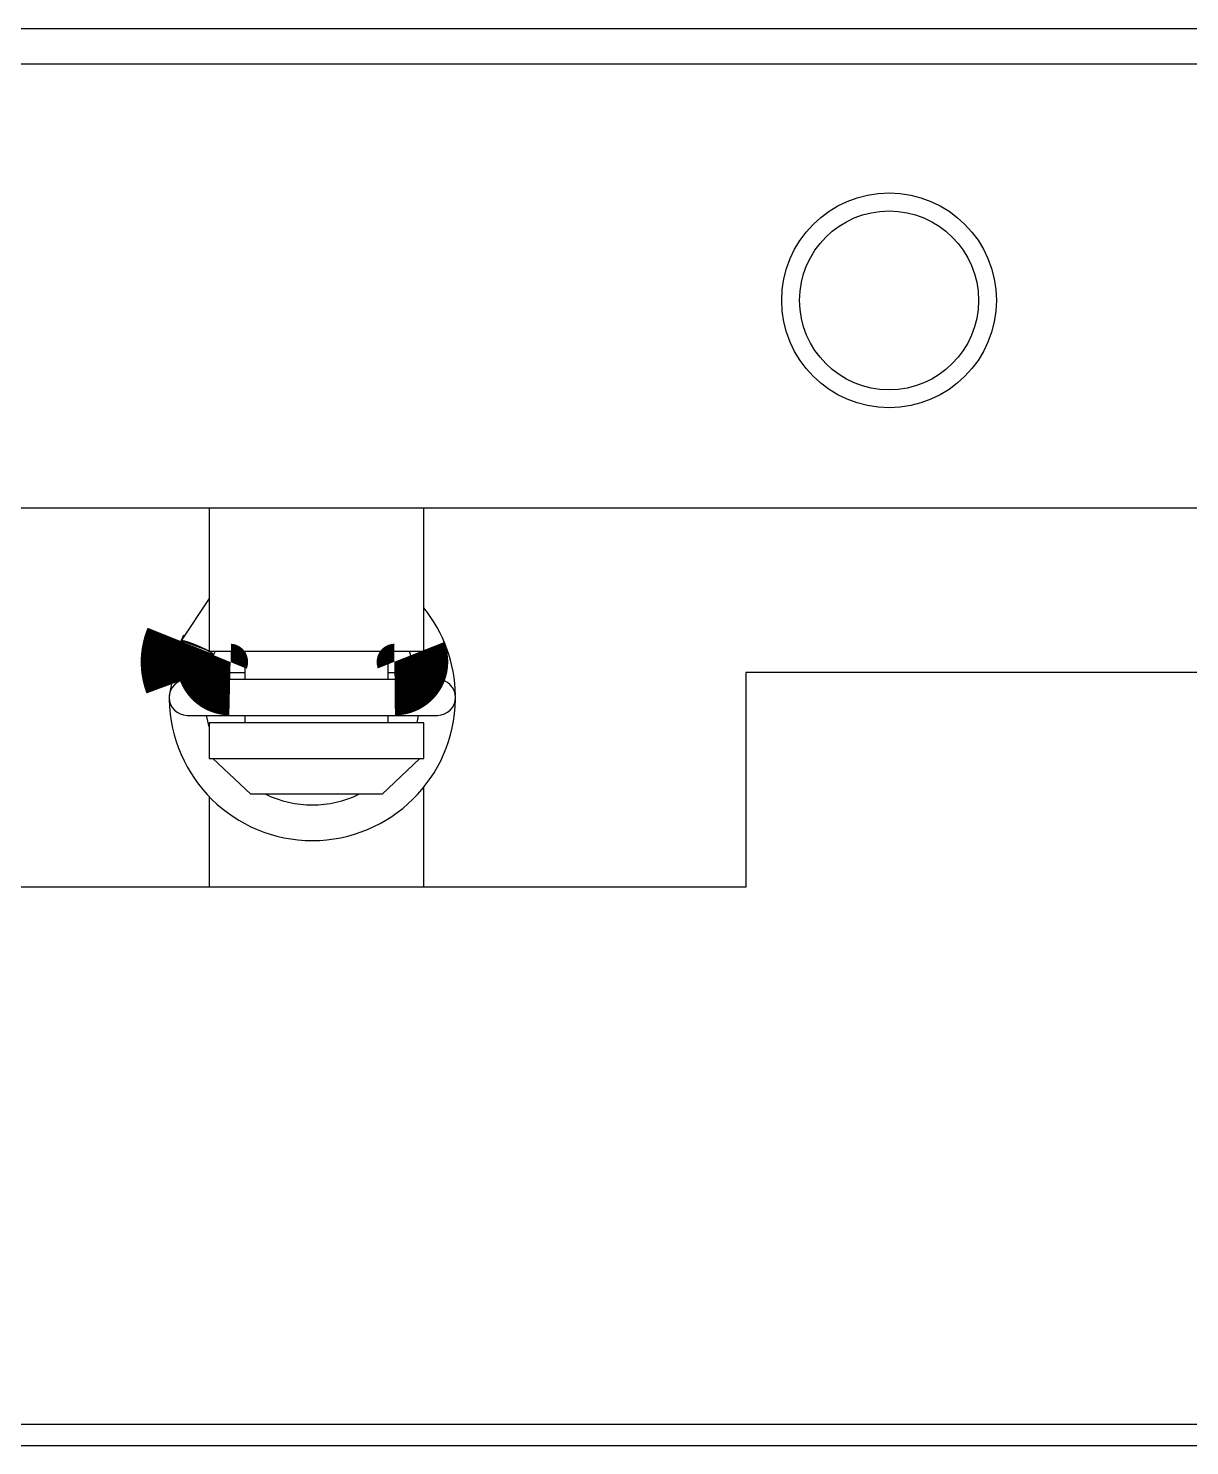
# Model space of a CAD drawing. Extents: x 81 to 428, y 71 to 335.
# Drawn here: x 319.66 to 335.88, y 105.99 to 125.79 of the extents above; entities that cross this region are included whole.
import ezdxf

# ---------------------------------------------------------------- set-up
doc = ezdxf.new("R2010")
doc.units = 0
doc.layers.get('0').update_dxf_attribs({"linetype": 'CONTINUOUS'})

msp = doc.modelspace()

# ---------------------------------------------------------------- linework, layer by layer
at = {"color": 7, "linetype": 'CONTINUOUS'}
for p, q in [((294.1818927940747, 125.7883247180195), (353.1818927940747, 125.7883247180195)), ((352.6818927940747, 125.2883247180196), (294.6818927940747, 125.2883247180196)), ((304.6818927940747, 119.0883247180195), (342.6818927940747, 119.0883247180195)), ((322.1818927940747, 119.0883247180195), (322.1818927940747, 117.0883247180195)), ((325.1818927940747, 117.0883247180195), (325.1818927940747, 119.0883247180195)), ((322.1818857940748, 117.8236227180196), (321.7875557940747, 117.2278947180195)), ((321.8247057940746, 117.3094787180195), (321.7904417940747, 117.2345607180195)), ((321.7914847940746, 117.2370027180196), (322.1848157940747, 117.0926697180195)), ((325.4625397940746, 117.2264297180195), (325.4624437940747, 117.2263897180195)), ((325.4627397940747, 117.2265147180196), (325.4625927940746, 117.2264527180196)), ((325.4635817940747, 117.2268687180195), (325.4627917940747, 117.2265367180196)), ((325.4631427940747, 117.2244037180196), (325.4635817940747, 117.2268687180195)), ((325.4808747940746, 117.1832567180196), (325.4632567940747, 117.2284067180195)), ((321.7649477940747, 117.1726977180196), (321.6264227940746, 116.4702047180196)), ((322.1818927940747, 117.0883247180195), (325.1818927940747, 117.0883247180195)), ((322.1848157940747, 117.0926697180195), (322.2491257940746, 117.0411577180196)), ((322.2451897940747, 117.0320617180196), (322.2707757940747, 117.0884307180195)), ((322.6818927940747, 117.0883247180195), (322.6818927940747, 116.6906987180196)), ((324.6818927940747, 116.6906987180196), (324.6818927940747, 117.0883247180195)), ((324.9787847940747, 117.0884337180196), (325.1050067940747, 116.6907077180195)), ((325.0033147940746, 117.0330877180196), (325.0045377940748, 117.0302217180196)), ((325.4825857940748, 117.1783537180195), (325.4808747940746, 117.1832567180196)), ((325.4834947940747, 117.1757057180196), (325.4825857940748, 117.1783537180195)), ((325.4843907940747, 117.1730617180195), (325.4834947940747, 117.1757057180196)), ((325.4849917940747, 117.1712697180196), (325.4843907940747, 117.1730617180195)), ((325.4854677940747, 117.1698377180195), (325.4849917940747, 117.1712697180196)), ((325.4858017940747, 117.1688277180195), (325.4854677940747, 117.1698377180195)), ((325.4862967940746, 117.1673257180195), (325.4858017940747, 117.1688277180195)), ((325.4866437940747, 117.1662617180196), (325.4862967940746, 117.1673257180195)), ((325.4869717940747, 117.1652557180195), (325.4866437940747, 117.1662617180196)), ((325.3749107940747, 116.6906987180196), (321.8749107940747, 116.6906987180196)), ((322.2770227940746, 116.7883247180195), (322.6818927940747, 116.7883247180195)), ((322.6818927940747, 116.7883247180195), (322.6818927940747, 116.6906987180196)), ((324.6818927940747, 116.7883247180195), (324.9727907940747, 116.7883247180195)), ((324.6818927940747, 116.6906987180196), (324.6818927940747, 116.7883247180195)), ((329.6818927940747, 116.7883247180195), (329.6818927940747, 113.7883247180196)), ((336.1818927940747, 116.7883247180195), (329.6818927940747, 116.7883247180195)), ((321.8749107940747, 116.1906987180196), (325.3749107940747, 116.1906987180196)), ((322.1814987940746, 116.0294657180195), (322.1448397940746, 116.1906707180196)), ((322.1818927940747, 116.0883247180196), (322.1818927940747, 115.5883247180196)), ((325.1818927940747, 116.0883247180196), (322.1818927940747, 116.0883247180196)), ((322.6818927940747, 116.1906987180196), (322.6818927940747, 116.0883247180196)), ((322.6818927940747, 116.1906987180196), (322.6818927940747, 116.0883247180196)), ((324.6818927940747, 116.0883247180196), (324.6818927940747, 116.1906987180196)), ((324.6818927940747, 116.0883247180196), (324.6818927940747, 116.1906987180196)), ((325.1047347940748, 116.1906837180195), (325.0837877940746, 116.0882247180196)), ((325.1818927940747, 115.5883247180196), (325.1818927940747, 116.0883247180196)), ((322.1818927940747, 115.5883247180196), (322.2362097940747, 115.5883247180196)), ((322.7653777940747, 115.0883247180196), (322.2362097940747, 115.5883247180196)), ((322.2362097940747, 115.5883247180196), (325.1275757940746, 115.5883247180196)), ((325.1275757940746, 115.5883247180196), (324.5984077940747, 115.0883247180196)), ((325.1275757940746, 115.5883247180196), (325.1818927940747, 115.5883247180196)), ((322.1818927940747, 115.0587067180195), (322.1818927940747, 113.7883247180196)), ((324.5984077940747, 115.0883247180196), (322.7653777940747, 115.0883247180196)), ((325.1818927940747, 113.7883247180196), (325.1818927940747, 115.1882457180195)), ((322.6068927940747, 113.7883247180196), (317.6818927940747, 113.7883247180196)), ((324.7568927940746, 113.7883247180196), (322.6068927940747, 113.7883247180196)), ((329.6818927940747, 113.7883247180196), (324.7568927940746, 113.7883247180196)), ((294.6818927940747, 106.2883247180195), (352.6818927940747, 106.2883247180195)), ((303.6818927940747, 105.9883247180195), (343.6818927940747, 105.9883247180195))]:
    msp.add_line(p, q, dxfattribs=at)
at = {"color": 7, "linetype": 'CONTINUOUS', "const_width": 1}
for points in [[(321.7865647940747, 117.2284067180195), (321.7735117940747, 117.1958247180195), (321.7614217940746, 117.1608077180195), (321.7510967940747, 117.1252397180196), (321.7425617940746, 117.0892097180196), (321.7358377940747, 117.0528077180196), (321.7309407940746, 117.0161217180196), (321.7278807940747, 116.9792417180195), (321.7266657940746, 116.9422577180196), (321.7272987940747, 116.9052607180196), (321.7297777940747, 116.8683407180195), (321.7340967940746, 116.8315887180195), (321.7402447940747, 116.7950927180195), (321.7482067940746, 116.7589437180196), (321.7579647940747, 116.7232287180196), (321.7694937940747, 116.6880357180196), (321.7760657940747, 116.6702677180196)], [(322.4767577940746, 116.6906987180196), (322.4651747940746, 116.6909677180196), (322.4529777940746, 116.6918237180196), (322.4408367940746, 116.6932637180196), (322.4287797940748, 116.6952847180195), (322.4168347940746, 116.6978837180195), (322.4050277940747, 116.7010547180196), (322.3933867940746, 116.7047917180196), (322.3819367940746, 116.7090867180196), (322.3707067940746, 116.7139307180196), (322.3597207940747, 116.7193157180196), (322.3490057940746, 116.7252287180196), (322.3385867940746, 116.7316597180195), (322.3284887940746, 116.7385957180195), (322.3187377940747, 116.7460207180196), (322.3093567940746, 116.7539217180195), (322.3003717940747, 116.7622807180195), (322.2918037940747, 116.7710797180196), (322.2836767940747, 116.7803007180196), (322.2760127940746, 116.7899227180196), (322.2688327940746, 116.7999237180195), (322.2621567940747, 116.8102817180195), (322.2560057940747, 116.8209727180196), (322.2503967940746, 116.8319707180196), (322.2453467940746, 116.8432497180196), (322.2408727940746, 116.8547797180196), (322.2369887940746, 116.8665337180196), (322.2337077940746, 116.8784817180196), (322.2310397940747, 116.8905907180195), (322.2289957940747, 116.9028297180195), (322.2275827940746, 116.9151647180195), (322.2268067940747, 116.9275637180196), (322.2266697940747, 116.9399907180195), (322.2271737940746, 116.9524137180196), (322.2283177940747, 116.9647957180196), (322.2300987940747, 116.9771047180196), (322.2325117940747, 116.9893047180196), (322.2355497940746, 117.0013627180196), (322.2392017940746, 117.0132457180196), (322.2434567940747, 117.0249217180195), (322.2461807940746, 117.0315507180196)], [(325.0036397940748, 117.0315507180196), (325.0083617940747, 117.0196707180195), (325.0123337940747, 117.0079357180195), (325.0157027940746, 116.9960047180196), (325.0184567940747, 116.9839067180195), (325.0205877940747, 116.9716757180196), (325.0220867940747, 116.9593437180195), (325.0229487940746, 116.9469457180196), (325.0231697940746, 116.9345157180196), (325.0227507940746, 116.9220877180195), (325.0216907940747, 116.9096967180196), (325.0199937940747, 116.8973767180196), (325.0176647940747, 116.8851617180196), (325.0147127940747, 116.8730847180196), (325.0111447940747, 116.8611797180195), (325.0069747940747, 116.8494777180196), (325.0022137940746, 116.8380107180196), (324.9968777940746, 116.8268077180195), (324.9909837940748, 116.8158967180195), (324.9845497940747, 116.8053077180196), (324.9775937940747, 116.7950637180195), (324.9701377940746, 116.7851907180196), (324.9622027940746, 116.7757127180196), (324.9538107940746, 116.7666507180196), (324.9449847940746, 116.7580237180195), (324.9357507940747, 116.7498537180196), (324.9261307940747, 116.7421557180196), (324.9161517940747, 116.7349467180196), (324.9058387940747, 116.7282417180196), (324.8952177940747, 116.7220547180196), (324.8843147940748, 116.7163977180196), (324.8731567940746, 116.7112807180195), (324.8617707940746, 116.7067147180196), (324.8501837940747, 116.7027087180195), (324.8384227940746, 116.6992687180195), (324.8265147940748, 116.6964017180196), (324.8144877940747, 116.6941127180195), (324.8023687940747, 116.6924057180195), (324.7901857940747, 116.6912837180196), (324.7779667940746, 116.6907487180196), (324.7730637940747, 116.6906987180196)]]:
    msp.add_lwpolyline(points, dxfattribs=at)
at = {"color": 7, "linetype": 'CONTINUOUS'}
for points in [[(322.247, 117.0329999999999, 0), (322.2459999999999, 117.0339999999999, 0), (322.2459999999999, 117.035, 0), (322.2459999999999, 117.036, 0), (322.245, 117.037, 0), (322.245, 117.0379999999999, 0), (322.244, 117.039, 0), (322.243, 117.04, 0), (322.242, 117.0409999999999, 0), (322.2409999999999, 117.0429999999999, 0), (322.24, 117.0439999999999, 0), (322.238, 117.046, 0), (322.237, 117.047, 0), (322.235, 117.0479999999999, 0), (322.2329999999999, 117.05, 0), (322.231, 117.052, 0), (322.229, 117.053, 0), (322.227, 117.055, 0), (322.225, 117.057, 0), (322.222, 117.0579999999999, 0), (322.22, 117.06, 0), (322.2169999999999, 117.062, 0), (322.214, 117.0639999999999, 0), (322.211, 117.066, 0), (322.2079999999999, 117.0679999999999, 0), (322.2049999999999, 117.0699999999999, 0), (322.202, 117.0719999999999, 0), (322.1979999999999, 117.074, 0), (322.195, 117.076, 0), (322.1909999999999, 117.0779999999999, 0), (322.187, 117.081, 0), (322.184, 117.083, 0), (322.1799999999999, 117.0849999999999, 0), (322.1759999999999, 117.087, 0), (322.172, 117.09, 0), (322.167, 117.092, 0), (322.163, 117.0939999999999, 0), (322.1589999999999, 117.097, 0), (322.154, 117.0989999999999, 0), (322.1499999999999, 117.102, 0), (322.1449999999999, 117.104, 0), (322.14, 117.106, 0), (322.135, 117.1089999999999, 0), (322.1309999999999, 117.111, 0), (322.126, 117.1139999999999, 0), (322.1209999999999, 117.1159999999999, 0), (322.1159999999999, 117.1189999999999, 0), (322.11, 117.121, 0), (322.105, 117.124, 0), (322.1, 117.1259999999999, 0), (322.095, 117.1289999999999, 0), (322.089, 117.131, 0), (322.0839999999999, 117.134, 0), (322.079, 117.136, 0), (322.0729999999999, 117.1389999999999, 0), (322.0679999999999, 117.141, 0), (322.062, 117.144, 0), (322.057, 117.1459999999999, 0), (322.0509999999999, 117.149, 0), (322.045, 117.151, 0), (322.04, 117.154, 0), (322.034, 117.156, 0), (322.0289999999999, 117.1589999999999, 0), (322.0229999999999, 117.161, 0), (322.0169999999999, 117.1629999999999, 0), (322.012, 117.1659999999999, 0), (322.0059999999999, 117.168, 0), (322, 117.1699999999999, 0), (321.995, 117.1729999999999, 0), (321.989, 117.175, 0), (321.9829999999999, 117.177, 0), (321.978, 117.18, 0), (321.9719999999999, 117.182, 0), (321.9669999999999, 117.1839999999999, 0), (321.961, 117.186, 0), (321.9559999999999, 117.1879999999999, 0), (321.95, 117.1899999999999, 0), (321.945, 117.192, 0), (321.94, 117.1939999999999, 0), (321.934, 117.196, 0), (321.929, 117.198, 0), (321.924, 117.2, 0), (321.919, 117.202, 0), (321.9139999999999, 117.2029999999999, 0), (321.909, 117.205, 0), (321.904, 117.207, 0), (321.899, 117.208, 0), (321.8939999999999, 117.2099999999999, 0), (321.889, 117.212, 0), (321.8849999999999, 117.2129999999999, 0), (321.8799999999999, 117.215, 0), (321.875, 117.216, 0), (321.8709999999999, 117.217, 0), (321.867, 117.219, 0), (321.862, 117.2199999999999, 0), (321.858, 117.2209999999999, 0), (321.854, 117.222, 0), (321.85, 117.223, 0), (321.846, 117.2239999999999, 0), (321.843, 117.225, 0), (321.8389999999999, 117.226, 0), (321.835, 117.227, 0), (321.8319999999999, 117.2279999999999, 0), (321.829, 117.2279999999999, 0), (321.8259999999999, 117.229, 0), (321.822, 117.23, 0), (321.819, 117.23, 0), (321.817, 117.231, 0), (321.814, 117.231, 0), (321.8109999999999, 117.232, 0), (321.809, 117.232, 0), (321.8059999999999, 117.232, 0), (321.804, 117.232, 0), (321.802, 117.232, 0), (321.7999999999999, 117.232, 0), (321.798, 117.232, 0), (321.796, 117.232, 0), (321.795, 117.232, 0), (321.7929999999999, 117.232, 0), (321.792, 117.232, 0), (321.7909999999999, 117.232, 0), (321.79, 117.231, 0), (321.789, 117.231, 0), (321.788, 117.23, 0), (321.787, 117.23, 0), (321.787, 117.229, 0), (321.787, 117.2279999999999, 0), (321.7859999999999, 117.2279999999999, 0), (321.7859999999999, 117.227, 0)], [(325.464, 117.227, 0), (325.464, 117.227, 0), (325.464, 117.227, 0), (325.464, 117.227, 0), (325.464, 117.227, 0), (325.464, 117.227, 0), (325.464, 117.227, 0), (325.464, 117.227, 0), (325.464, 117.227, 0), (325.464, 117.227, 0), (325.464, 117.227, 0), (325.464, 117.227, 0), (325.464, 117.227, 0), (325.464, 117.227, 0), (325.464, 117.227, 0), (325.464, 117.227, 0), (325.464, 117.227, 0), (325.464, 117.227, 0), (325.464, 117.227, 0), (325.464, 117.227, 0), (325.464, 117.227, 0), (325.464, 117.227, 0), (325.464, 117.227, 0), (325.464, 117.227, 0), (325.464, 117.227, 0), (325.464, 117.227, 0), (325.464, 117.227, 0), (325.464, 117.227, 0), (325.464, 117.227, 0), (325.464, 117.227, 0), (325.464, 117.227, 0), (325.464, 117.227, 0), (325.464, 117.227, 0), (325.464, 117.227, 0), (325.464, 117.227, 0), (325.464, 117.227, 0), (325.464, 117.227, 0), (325.464, 117.227, 0), (325.464, 117.227, 0), (325.464, 117.227, 0), (325.464, 117.227, 0), (325.464, 117.227, 0), (325.464, 117.227, 0), (325.464, 117.227, 0), (325.464, 117.227, 0), (325.464, 117.227, 0), (325.464, 117.227, 0), (325.464, 117.227, 0), (325.464, 117.227, 0), (325.464, 117.227, 0), (325.464, 117.227, 0), (325.464, 117.2279999999999, 0), (325.464, 117.2279999999999, 0), (325.464, 117.2279999999999, 0), (325.464, 117.2279999999999, 0), (325.464, 117.2279999999999, 0), (325.464, 117.2279999999999, 0), (325.464, 117.2279999999999, 0), (325.464, 117.2279999999999, 0), (325.464, 117.2279999999999, 0), (325.4629999999999, 117.2279999999999, 0), (325.4629999999999, 117.2279999999999, 0), (325.4629999999999, 117.2279999999999, 0), (325.4629999999999, 117.2279999999999, 0), (325.4629999999999, 117.2279999999999, 0), (325.4629999999999, 117.2279999999999, 0), (325.4629999999999, 117.2279999999999, 0), (325.4629999999999, 117.2279999999999, 0), (325.4629999999999, 117.2279999999999, 0), (325.4629999999999, 117.2279999999999, 0), (325.4629999999999, 117.2279999999999, 0), (325.4629999999999, 117.2279999999999, 0), (325.4629999999999, 117.2279999999999, 0), (325.4629999999999, 117.2279999999999, 0), (325.4629999999999, 117.2279999999999, 0), (325.4629999999999, 117.2279999999999, 0), (325.4629999999999, 117.2279999999999, 0), (325.4629999999999, 117.2279999999999, 0), (325.4629999999999, 117.2279999999999, 0), (325.4629999999999, 117.2279999999999, 0), (325.4629999999999, 117.2279999999999, 0), (325.4629999999999, 117.2279999999999, 0), (325.4629999999999, 117.2279999999999, 0), (325.4629999999999, 117.2279999999999, 0), (325.4629999999999, 117.2279999999999, 0), (325.4629999999999, 117.2279999999999, 0), (325.4629999999999, 117.2279999999999, 0), (325.4629999999999, 117.2279999999999, 0), (325.4629999999999, 117.2279999999999, 0), (325.4629999999999, 117.2279999999999, 0), (325.4629999999999, 117.2279999999999, 0), (325.4629999999999, 117.2279999999999, 0), (325.4629999999999, 117.2279999999999, 0), (325.4629999999999, 117.2279999999999, 0), (325.4629999999999, 117.2279999999999, 0), (325.4629999999999, 117.2279999999999, 0), (325.4629999999999, 117.2279999999999, 0), (325.4629999999999, 117.2279999999999, 0), (325.4629999999999, 117.2279999999999, 0), (325.4629999999999, 117.2279999999999, 0), (325.4629999999999, 117.2279999999999, 0), (325.4629999999999, 117.2279999999999, 0), (325.4629999999999, 117.2279999999999, 0), (325.4629999999999, 117.2279999999999, 0), (325.4629999999999, 117.2279999999999, 0), (325.4629999999999, 117.2279999999999, 0), (325.4629999999999, 117.2279999999999, 0), (325.4629999999999, 117.2279999999999, 0), (325.4629999999999, 117.2279999999999, 0), (325.4629999999999, 117.2279999999999, 0), (325.4629999999999, 117.2279999999999, 0), (325.4629999999999, 117.2279999999999, 0), (325.4629999999999, 117.2279999999999, 0), (325.4629999999999, 117.2279999999999, 0), (325.4629999999999, 117.2279999999999, 0), (325.4629999999999, 117.2279999999999, 0), (325.4629999999999, 117.2279999999999, 0), (325.4629999999999, 117.2279999999999, 0), (325.4629999999999, 117.2279999999999, 0), (325.4629999999999, 117.2279999999999, 0), (325.4629999999999, 117.2279999999999, 0), (325.4629999999999, 117.2279999999999, 0), (325.4629999999999, 117.2279999999999, 0), (325.4629999999999, 117.2279999999999, 0), (325.4629999999999, 117.2279999999999, 0), (325.4629999999999, 117.2279999999999, 0), (325.4629999999999, 117.2279999999999, 0), (325.4629999999999, 117.2279999999999, 0), (325.4629999999999, 117.2279999999999, 0)]]:
    msp.add_polyline3d(points, dxfattribs=at)
at = {"color": 3, "linetype": 'CONTINUOUS'}
msp.add_circle((331.6818927940747, 121.9883247180195), 1.5, dxfattribs=at)
at = {"color": 7, "linetype": 'CONTINUOUS'}
msp.add_circle((331.6818927940747, 121.9883247180195), 1.25, dxfattribs=at)
for centre, radius, start, end in [((323.6189787940746, 116.4387187180196), 2.004706999999998, 0.9429570000001103, 38.75847600000014), ((321.8749107940747, 116.4406987180196), 0.25, 90, 270), ((325.3749107940747, 116.4406987180196), 0.25, 270, 90), ((323.6248577940747, 116.4406287180195), 1.998723, 180.849341, 359.201677), ((323.6246267940746, 116.4411277180195), 1.501368999999999, 244.310469, 295.6947579999998)]:
    msp.add_arc(centre, radius, start, end, dxfattribs=at)

doc.saveas('drawing.dxf')
